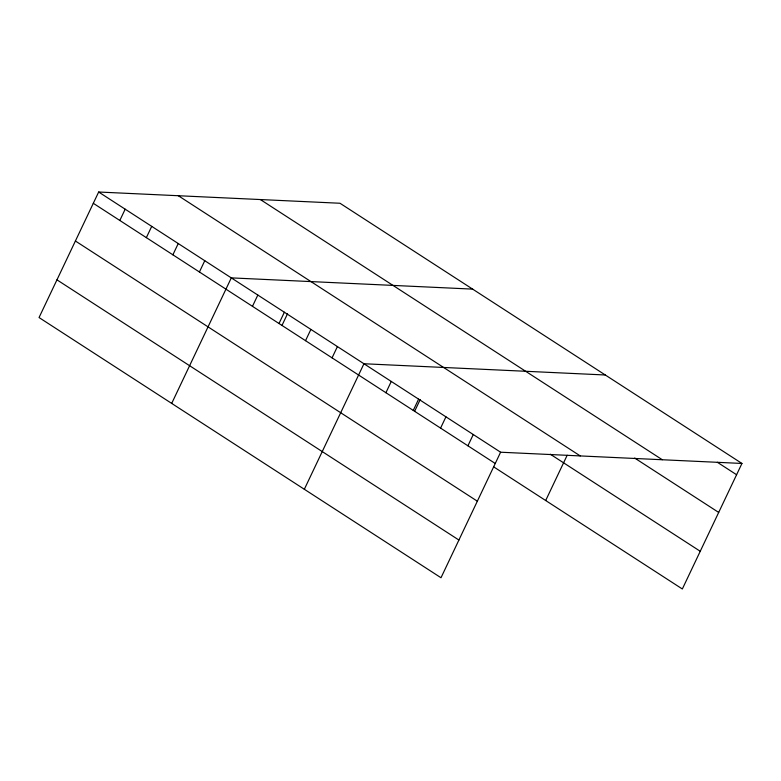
<?xml version="1.0" encoding="UTF-8"?>
<svg xmlns="http://www.w3.org/2000/svg" width="781" height="781" viewBox="0 0 781 781"><rect width="100%" height="100%" fill="white"/><g stroke="black" fill="none" stroke-linecap="round" stroke-linejoin="round"><path stroke-width="1.17" d="M741.95 463.455L339.999 203.255L98.66 192.019L39.05 317.545L441.001 577.745L500.601 452.219L741.95 463.455L682.34 588.981L493.641 466.833M119.825 220.467L125.185 209.191M146.359 237.639L151.719 226.363M172.884 254.811L178.244 243.535M199.419 271.993L204.768 260.708M171.693 403.416L231.303 277.88L472.642 289.116M252.468 306.337L257.828 295.052M279.002 323.51L284.362 312.224M281.931 325.55L287.554 313.698M305.527 340.682L310.887 329.406M332.062 357.854L337.412 346.579M304.336 489.277L363.946 363.751L605.285 374.987M385.921 392.726L391.271 381.44M413.256 410.415L418.606 399.14M414.574 411.421L420.198 399.569M440.582 428.105L445.941 416.829M467.917 445.805L473.276 434.519M545.685 500.514L567.172 455.264M717.358 462.284L736.59 474.731M260.356 199.546L662.308 459.745M634.67 458.047L718.696 512.434M178.302 195.719L580.254 455.928M550.322 454.23L700.245 551.279M98.66 192.019L500.601 452.219M93.3 203.294L495.252 463.494M75.396 240.997L477.347 501.197M56.954 279.842L458.906 540.042"/></g></svg>
